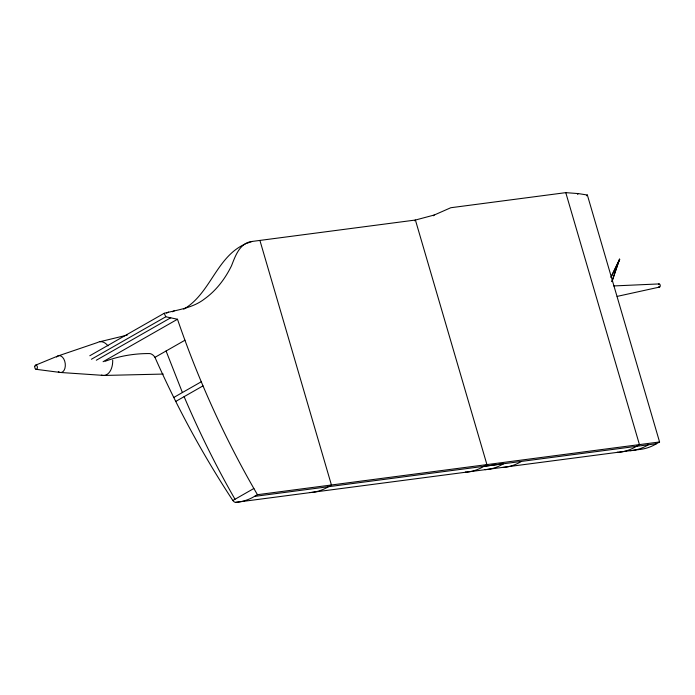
<?xml version="1.0" encoding="UTF-8"?>
<svg xmlns="http://www.w3.org/2000/svg" width="695" height="695" viewBox="0 0 695 695"><rect width="100%" height="100%" fill="white"/><g stroke="black" fill="none" stroke-linecap="round" stroke-linejoin="round"><path stroke-width="1.04" d="M611.869 281.44L619.601 259.139L610.809 277.322M612.034 281.649L619.506 259.148M611.426 276.558L619.775 259.348M183.732 309.179C210.663 293.603 216.336 256.62 245.509 243.876M89.803 355.753L164.202 313.28C178.129 309.718 193.036 307.981 204.73 298.772C216.406 290.362 225.249 278.582 231.531 265.733C235.344 255.942 239.81 242.772 252.111 241.443L415.41 220.037L434.236 215.024L450.803 207.727L565.773 192.645L578.457 193.601L587.362 195.026L659.572 441.968L656.54 443.697A103.555 63.81 82.5 0 1 638.653 449.569L235.761 502.346A3.605 2.328 60.1 0 1 232.851 500.487C202.949 455.06 176.956 407.079 154.968 357.343A10.303 6.507 76 0 0 151.779 354.259L151.284 354.016A10.251 6.437 77.6 0 0 149.312 353.564A315.365 198.032 77.6 0 0 105.041 361.304M166.6 313.15L168.477 312.081M172.534 311.786L174.419 310.708M91.392 359.254L165.792 316.781L177.486 319.248C198.362 380.13 225.041 439.066 257.445 494.692L659.572 441.968M96.31 360.245L170.718 317.771M103.077 361.721L177.486 319.248M154.968 357.343L184.948 340.229M173.776 397.462L201.281 381.764M175.722 401.441L202.983 385.881M232.834 500.496L253.884 488.481M235.761 502.346A98.151 63.367 60.1 0 0 254.448 496.412L257.445 494.692M465.372 471.94A3.484 2.146 82.5 0 0 466.215 472.131A102.556 63.193 82.5 0 0 483.928 466.319L486.926 464.607L415.41 220.037A37.182 22.909 82.5 0 0 414.498 220.767M246.221 243.528L252.111 241.443M35.488 365.222L57.685 356.075L97.413 342.557A17.001 10.477 82.5 0 1 108.012 345.849M100.037 341.688L127.246 335.112M617.16 296.391L659.451 287.096M656.54 443.697L254.44 496.412M483.928 466.319L503.441 463.774A103.581 63.827 82.5 0 1 485.544 469.646A3.518 2.172 82.5 0 1 484.693 469.446M613.72 285.94L659.06 283.925M163.229 374.066L104.154 375.448L61.047 372.52M35.984 369.297L59.666 372.381M235.006 499.253C215.971 466.128 199.1 431.786 184.106 396.654M164.202 313.28L165.792 316.781M182.403 392.536L166.079 351.001M565.773 192.645L639.443 444.609L636.359 446.372A105.657 65.104 82.5 0 1 618.107 452.358A3.588 2.215 82.5 0 1 617.238 452.158M259.913 240.427L331.428 484.997L328.431 486.709A102.556 63.193 82.5 0 1 310.708 492.52A3.484 2.146 82.5 0 1 310.074 492.425M433.306 215.771A37.556 23.143 82.5 0 1 434.236 215.024M502.702 467.405A3.588 2.215 82.5 0 0 503.137 467.431A105.657 65.104 82.5 0 0 521.389 461.445M630.052 450.716A3.553 2.189 82.5 0 0 630.261 450.716A104.598 64.453 82.5 0 0 648.331 444.791M577.519 194.357A37.921 23.369 82.5 0 1 578.457 193.601M586.441 195.773A37.539 23.135 82.5 0 1 587.362 195.026M638.653 449.569A3.518 2.172 82.5 0 1 637.802 449.37M658.426 284.464A1.599 0.982 82.5 0 1 659.807 284.316A1.599 0.982 82.5 0 1 660.085 286.566A1.599 0.982 82.5 0 1 658.695 286.714M112.712 360.114A17.001 10.477 82.5 0 1 101.383 375.161M56.53 357.056A8.505 5.239 82.5 0 1 65.234 363.528A8.505 5.239 82.5 0 1 58.311 371.669M34.819 366.291A2.128 1.312 82.5 0 0 36.331 369.332A2.128 1.312 82.5 0 0 37.078 366.048A2.128 1.312 82.5 0 0 34.819 366.291"/></g></svg>
